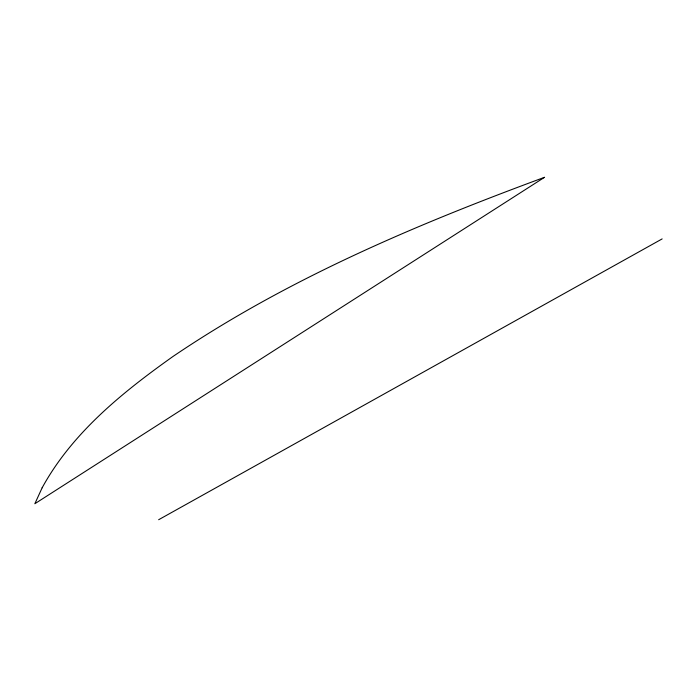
<?xml version="1.0" encoding="UTF-8"?>
<svg xmlns="http://www.w3.org/2000/svg" width="697" height="697" viewBox="0 0 697 697"><rect width="100%" height="100%" fill="white"/><g stroke="black" fill="none" stroke-linecap="round" stroke-linejoin="round"><path stroke-width="1.05" d="M158.663 519.718L662.15 238.905M42.151 487.778L34.85 503.731L544.584 177.282C415.534 224.878 287.408 279 173.065 356.42C122.637 392.228 72.34 432.628 42.151 487.778"/></g></svg>
